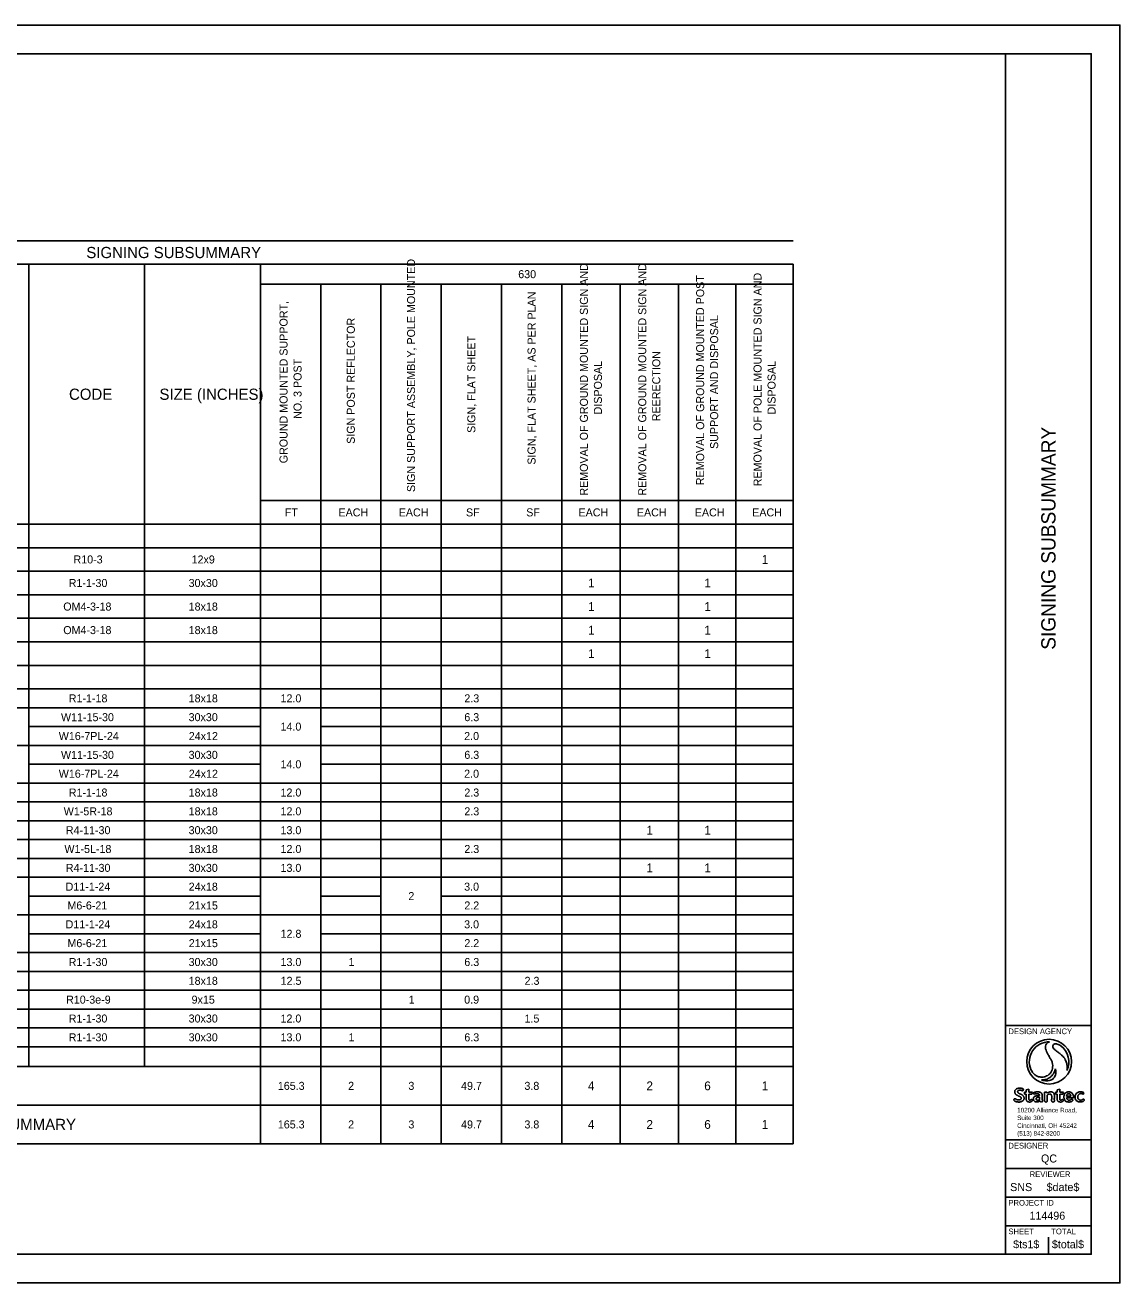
# Model space of a CAD drawing. Extents: x 0 to 34, y 0 to 22.
# Drawn here: x 14.85 to 34, y 0 to 22 of the extents above; entities that cross this region are included whole.
import ezdxf

# ---------------------------------------------------------------- set-up
doc = ezdxf.new("R2010")
doc.units = 0
for name, color, linetype in [('Default', 7, 'Continuous'), ('SH_Border', 7, 'Continuous'), ('SH_Cut_Line', 7, 'Continuous'), ('SH_Data', 7, 'Continuous'), ('SH_Text', 7, 'Continuous')]:
    doc.layers.add(name, color=color, linetype=linetype)

msp = doc.modelspace()

# ---------------------------------------------------------------- linework, layer by layer
at = {"layer": 'Default'}
for p, q in [((32, 11), (32, 21.5)), ((32, 0.5), (32, 11))]:
    msp.add_line(p, q, dxfattribs=at)
at = {"layer": 'SH_Border'}
for p, q in [((32, 0.5), (32, 21.5)), ((32, 4.5), (33.5, 4.5)), ((32, 2.5), (33.5, 2.5)), ((32, 2), (33.5, 2)), ((32, 1.5), (33.5, 1.5)), ((32, 1), (33.5, 1))]:
    msp.add_line(p, q, dxfattribs=at)
msp.add_lwpolyline([(1.5, 21.5), (33.5, 21.5), (33.5, 0.5), (1.5, 0.5)], close=True, dxfattribs=at)
at = {"layer": 'SH_Cut_Line'}
msp.add_lwpolyline([(0, 0), (34, 0), (34, 22), (0, 22)], close=True, dxfattribs=at)
at = {"layer": 'SH_Data'}
for p, q in [((6.265, 18.229), (28.286, 18.229)), ((6.265, 17.817), (28.286, 17.817)), ((14.912, 17.817), (14.912, 3.784)), ((16.938, 17.817), (16.938, 3.784)), ((18.964, 17.817), (18.964, 2.434)), ((28.286, 17.817), (28.286, 2.434)), ((18.964, 17.471), (28.286, 17.471)), ((20.018, 17.471), (20.018, 2.434)), ((21.072, 17.471), (21.072, 2.434)), ((22.126, 17.471), (22.126, 2.434)), ((23.18, 17.471), (23.18, 2.434)), ((24.234, 17.471), (24.234, 2.434)), ((25.256, 17.471), (25.256, 2.434)), ((26.277, 17.471), (26.277, 2.434)), ((27.281, 17.471), (27.281, 2.434)), ((18.964, 13.683), (28.286, 13.683)), ((6.265, 13.271), (28.286, 13.271)), ((6.265, 12.859), (28.286, 12.859)), ((6.265, 12.448), (28.286, 12.448)), ((6.265, 12.036), (28.286, 12.036)), ((6.265, 11.624), (28.286, 11.624)), ((6.265, 11.212), (28.286, 11.212)), ((6.265, 10.801), (28.286, 10.801)), ((6.265, 10.389), (28.286, 10.389)), ((6.265, 10.059), (28.286, 10.059)), ((14.912, 9.73), (18.964, 9.73)), ((20.018, 9.73), (28.286, 9.73)), ((6.265, 9.401), (28.286, 9.401)), ((14.912, 9.071), (18.964, 9.071)), ((20.018, 9.071), (28.286, 9.071)), ((6.265, 8.742), (28.286, 8.742)), ((6.265, 8.412), (28.286, 8.412)), ((6.265, 8.083), (28.286, 8.083)), ((6.265, 7.754), (28.286, 7.754)), ((6.265, 7.424), (28.286, 7.424)), ((6.265, 7.095), (28.286, 7.095)), ((14.912, 6.765), (18.964, 6.765)), ((20.018, 6.765), (21.072, 6.765)), ((22.126, 6.765), (28.286, 6.765)), ((6.265, 6.436), (28.286, 6.436)), ((14.912, 6.106), (18.964, 6.106)), ((20.018, 6.106), (28.286, 6.106)), ((6.265, 5.777), (28.286, 5.777)), ((6.265, 5.448), (28.286, 5.448)), ((6.265, 5.118), (28.286, 5.118)), ((6.265, 4.789), (28.286, 4.789)), ((6.265, 4.459), (28.286, 4.459)), ((6.265, 4.13), (28.286, 4.13)), ((6.265, 3.784), (28.286, 3.784)), ((32.75, 3.5), (32.75, 3.5)), ((6.265, 3.109), (28.286, 3.109)), ((6.265, 2.434), (28.286, 2.434)), ((32.375, 0.675), (32.375, 0.675)), ((32.75, 0.5), (32.75, 0.8))]:
    msp.add_line(p, q, dxfattribs=at)
at = {"layer": 'SH_Text'}
for p, q in [((32.302, 3.358), (32.314, 3.392)), ((32.362, 3.336), (32.331, 3.336)), ((32.331, 3.336), (32.331, 3.303)), ((32.331, 3.303), (32.362, 3.303)), ((32.409, 3.389), (32.362, 3.376)), ((32.362, 3.376), (32.362, 3.336)), ((32.409, 3.336), (32.409, 3.389)), ((32.472, 3.336), (32.409, 3.336)), ((32.409, 3.219), (32.409, 3.303)), ((32.409, 3.303), (32.46, 3.303)), ((32.46, 3.303), (32.472, 3.336)), ((32.492, 3.325), (32.506, 3.297)), ((32.725, 3.337), (32.684, 3.337)), ((32.684, 3.337), (32.684, 3.184)), ((32.728, 3.317), (32.725, 3.337)), ((32.903, 3.336), (32.873, 3.336)), ((32.873, 3.336), (32.873, 3.303)), ((32.873, 3.303), (32.904, 3.303)), ((32.951, 3.389), (32.903, 3.376)), ((32.903, 3.376), (32.903, 3.336)), ((32.95, 3.219), (32.951, 3.303)), ((32.951, 3.336), (32.951, 3.389)), ((33.013, 3.336), (32.951, 3.336)), ((32.951, 3.303), (33.002, 3.303)), ((33.002, 3.303), (33.013, 3.336)), ((33.359, 3.296), (33.37, 3.327)), ((32.596, 3.247), (32.596, 3.209)), ((32.731, 3.184), (32.731, 3.285)), ((33.141, 3.265), (33.068, 3.265)), ((33.068, 3.236), (33.19, 3.236))]:
    msp.add_line(p, q, dxfattribs=at)
for points in [[(32.769, 4.215), (32.769, 4.215)], [(32.968, 4.147), (32.968, 4.147)]]:
    msp.add_lwpolyline(points, dxfattribs=at)
msp.add_circle((32.762, 3.869), 0.392, dxfattribs=at)
for start, end in [(88.7666, 203.6845), (88.7601, 88.7666), (333.7815, 53.4326), (247.1184, 251.458)]:
    msp.add_arc((32.762, 3.869), 0.346, start, end, dxfattribs=at)
for points, degree in [([(32.769, 4.215), (32.761, 4.213), (32.741, 4.209), (32.715, 4.183), (32.696, 4.14), (32.699, 4.091), (32.716, 4.045), (32.742, 3.999), (32.768, 3.949), (32.798, 3.902), (32.819, 3.854), (32.828, 3.802), (32.822, 3.749), (32.807, 3.702), (32.777, 3.658), (32.739, 3.627), (32.698, 3.609), (32.661, 3.597), (32.62, 3.597), (32.575, 3.604), (32.53, 3.624), (32.482, 3.665), (32.459, 3.705), (32.445, 3.73)], 3), ([(32.769, 4.215), (32.769, 4.215), (32.769, 4.215), (32.769, 4.215)], 2), ([(33.072, 3.716), (33.075, 3.728), (33.08, 3.751), (33.079, 3.788), (33.076, 3.82), (33.066, 3.85), (33.055, 3.884), (33.036, 3.922), (33.008, 3.957), (32.971, 3.994), (32.926, 4.027), (32.879, 4.065), (32.841, 4.093), (32.828, 4.127), (32.828, 4.152), (32.841, 4.169), (32.857, 4.181), (32.879, 4.183), (32.905, 4.178), (32.936, 4.165), (32.957, 4.153), (32.968, 4.147)], 3), ([(32.627, 3.55), (32.636, 3.549), (32.656, 3.548), (32.69, 3.554), (32.728, 3.563), (32.763, 3.583), (32.795, 3.606), (32.824, 3.637), (32.849, 3.673), (32.865, 3.71), (32.869, 3.732), (32.872, 3.742)], 3), ([(32.872, 3.742), (32.874, 3.734), (32.881, 3.711), (32.882, 3.674), (32.876, 3.633), (32.855, 3.596), (32.827, 3.562), (32.786, 3.543), (32.742, 3.533), (32.697, 3.532), (32.666, 3.538), (32.652, 3.541)], 3), ([(32.314, 3.392), (32.312, 3.393), (32.302, 3.398), (32.284, 3.402), (32.262, 3.405), (32.242, 3.406), (32.225, 3.404), (32.209, 3.401), (32.193, 3.395), (32.179, 3.385), (32.168, 3.371), (32.162, 3.357), (32.16, 3.344), (32.161, 3.332), (32.163, 3.321), (32.168, 3.311), (32.174, 3.303), (32.181, 3.295), (32.19, 3.288), (32.201, 3.282), (32.214, 3.275), (32.229, 3.268), (32.244, 3.262), (32.256, 3.255), (32.266, 3.248), (32.272, 3.24), (32.274, 3.231), (32.274, 3.223), (32.27, 3.214), (32.263, 3.206), (32.25, 3.2), (32.236, 3.198), (32.219, 3.199), (32.205, 3.202), (32.194, 3.208), (32.184, 3.212), (32.178, 3.218), (32.172, 3.22), (32.166, 3.222), (32.161, 3.222), (32.155, 3.22), (32.15, 3.216), (32.146, 3.209), (32.146, 3.203), (32.147, 3.196), (32.152, 3.189), (32.162, 3.179), (32.181, 3.17), (32.203, 3.164), (32.226, 3.163), (32.245, 3.163), (32.262, 3.165), (32.277, 3.17), (32.293, 3.177), (32.308, 3.189), (32.319, 3.203), (32.324, 3.22), (32.325, 3.236), (32.323, 3.25), (32.317, 3.261), (32.311, 3.273), (32.299, 3.282), (32.286, 3.291), (32.271, 3.298), (32.255, 3.305), (32.239, 3.312), (32.225, 3.32), (32.216, 3.328), (32.212, 3.337), (32.211, 3.345), (32.213, 3.353), (32.219, 3.36), (32.226, 3.365), (32.236, 3.369), (32.248, 3.369), (32.26, 3.369), (32.271, 3.367), (32.282, 3.365), (32.293, 3.362), (32.299, 3.359), (32.302, 3.358)], 3), ([(32.362, 3.303), (32.362, 3.273), (32.362, 3.242), (32.362, 3.207), (32.364, 3.198), (32.367, 3.187), (32.373, 3.179), (32.38, 3.173), (32.387, 3.168), (32.398, 3.164), (32.413, 3.163), (32.429, 3.163), (32.445, 3.165), (32.457, 3.172), (32.466, 3.179), (32.47, 3.187), (32.471, 3.194), (32.469, 3.2), (32.466, 3.204), (32.462, 3.206), (32.458, 3.207), (32.453, 3.207), (32.448, 3.206), (32.444, 3.202), (32.439, 3.199), (32.433, 3.196), (32.427, 3.194), (32.42, 3.195), (32.415, 3.198), (32.41, 3.202), (32.408, 3.21), (32.408, 3.215), (32.409, 3.219)], 3), ([(32.601, 3.185), (32.601, 3.184), (32.601, 3.18), (32.605, 3.174), (32.611, 3.167), (32.621, 3.163), (32.632, 3.163), (32.642, 3.165), (32.646, 3.173), (32.646, 3.181), (32.644, 3.192), (32.641, 3.221), (32.643, 3.252), (32.643, 3.285), (32.639, 3.302), (32.63, 3.316), (32.62, 3.327), (32.604, 3.336), (32.584, 3.341), (32.56, 3.342), (32.536, 3.34), (32.513, 3.335), (32.498, 3.328), (32.492, 3.325)], 3), ([(32.506, 3.297), (32.508, 3.298), (32.515, 3.302), (32.526, 3.305), (32.539, 3.308), (32.551, 3.309), (32.564, 3.309), (32.576, 3.305), (32.586, 3.299), (32.593, 3.291), (32.596, 3.282), (32.596, 3.277), (32.596, 3.275)], 3), ([(32.731, 3.285), (32.732, 3.286), (32.736, 3.289), (32.743, 3.293), (32.754, 3.3), (32.766, 3.304), (32.78, 3.304), (32.792, 3.3), (32.801, 3.291), (32.806, 3.28), (32.808, 3.265), (32.807, 3.244), (32.808, 3.216), (32.806, 3.193), (32.807, 3.177), (32.813, 3.169), (32.822, 3.163), (32.833, 3.163), (32.844, 3.165), (32.853, 3.172), (32.855, 3.184), (32.853, 3.207), (32.854, 3.234), (32.854, 3.264), (32.855, 3.283), (32.852, 3.3), (32.847, 3.311), (32.839, 3.323), (32.825, 3.333), (32.809, 3.341), (32.79, 3.341), (32.772, 3.34), (32.757, 3.335), (32.743, 3.329), (32.734, 3.321), (32.729, 3.318), (32.728, 3.317)], 3), ([(32.904, 3.303), (32.904, 3.273), (32.903, 3.242), (32.904, 3.207), (32.905, 3.198), (32.909, 3.187), (32.915, 3.179), (32.922, 3.173), (32.929, 3.168), (32.94, 3.164), (32.955, 3.163), (32.971, 3.163), (32.987, 3.165), (32.999, 3.172), (33.008, 3.179), (33.012, 3.187), (33.012, 3.194), (33.011, 3.2), (33.008, 3.204), (33.004, 3.206), (33, 3.207), (32.995, 3.207), (32.99, 3.206), (32.986, 3.202), (32.981, 3.199), (32.975, 3.196), (32.969, 3.194), (32.962, 3.195), (32.957, 3.198), (32.952, 3.202), (32.95, 3.21), (32.95, 3.215), (32.95, 3.219)], 3), ([(33.19, 3.236), (33.19, 3.24), (33.19, 3.252), (33.188, 3.271), (33.183, 3.292), (33.173, 3.308), (33.162, 3.322), (33.147, 3.332), (33.129, 3.339), (33.108, 3.341), (33.088, 3.34), (33.069, 3.334), (33.052, 3.325), (33.038, 3.311), (33.028, 3.295), (33.023, 3.277), (33.021, 3.258), (33.021, 3.238), (33.025, 3.22), (33.032, 3.202), (33.043, 3.186), (33.06, 3.174), (33.081, 3.164), (33.106, 3.163), (33.128, 3.163), (33.147, 3.167), (33.162, 3.174), (33.173, 3.184), (33.177, 3.194), (33.175, 3.202), (33.171, 3.209), (33.164, 3.211), (33.158, 3.211), (33.151, 3.209), (33.142, 3.204), (33.132, 3.197), (33.119, 3.195), (33.108, 3.194), (33.096, 3.197), (33.087, 3.204), (33.078, 3.211), (33.072, 3.221), (33.069, 3.23), (33.068, 3.234), (33.068, 3.236)], 3), ([(33.068, 3.265), (33.068, 3.267), (33.068, 3.27), (33.068, 3.278), (33.071, 3.287), (33.076, 3.296), (33.085, 3.304), (33.097, 3.309), (33.11, 3.309), (33.123, 3.305), (33.133, 3.299), (33.138, 3.287), (33.14, 3.276), (33.141, 3.269), (33.141, 3.265)], 3), ([(33.37, 3.327), (33.366, 3.33), (33.356, 3.335), (33.337, 3.34), (33.312, 3.343), (33.287, 3.34), (33.262, 3.332), (33.242, 3.318), (33.227, 3.3), (33.218, 3.278), (33.215, 3.255), (33.216, 3.23), (33.225, 3.209), (33.237, 3.192), (33.254, 3.178), (33.277, 3.167), (33.304, 3.163), (33.329, 3.164), (33.35, 3.17), (33.366, 3.177), (33.377, 3.187), (33.377, 3.197), (33.377, 3.205), (33.372, 3.209), (33.367, 3.212), (33.361, 3.212), (33.354, 3.211), (33.347, 3.205), (33.337, 3.201), (33.327, 3.197), (33.314, 3.196), (33.299, 3.197), (33.285, 3.204), (33.275, 3.215), (33.266, 3.228), (33.264, 3.243), (33.262, 3.257), (33.266, 3.272), (33.271, 3.285), (33.28, 3.296), (33.291, 3.304), (33.304, 3.309), (33.319, 3.31), (33.334, 3.309), (33.348, 3.304), (33.356, 3.299), (33.359, 3.296)], 3), ([(32.596, 3.275), (32.593, 3.275), (32.583, 3.275), (32.566, 3.274), (32.545, 3.273), (32.526, 3.269), (32.508, 3.261), (32.492, 3.248), (32.485, 3.229), (32.486, 3.211), (32.489, 3.196), (32.498, 3.183), (32.512, 3.171), (32.531, 3.164), (32.551, 3.163), (32.57, 3.166), (32.584, 3.171), (32.594, 3.178), (32.598, 3.183), (32.601, 3.185)], 3), ([(32.596, 3.209), (32.595, 3.208), (32.591, 3.205), (32.583, 3.2), (32.571, 3.196), (32.559, 3.195), (32.549, 3.198), (32.541, 3.202), (32.537, 3.208), (32.533, 3.215), (32.533, 3.222), (32.534, 3.229), (32.539, 3.236), (32.546, 3.24), (32.555, 3.244), (32.566, 3.246), (32.578, 3.246), (32.589, 3.247), (32.594, 3.247), (32.596, 3.247)], 3), ([(32.684, 3.184), (32.685, 3.182), (32.686, 3.177), (32.689, 3.17), (32.698, 3.163), (32.71, 3.163), (32.722, 3.164), (32.729, 3.172), (32.731, 3.179), (32.731, 3.182), (32.731, 3.184)], 3)]:
    msp.add_open_spline(points, degree=degree, dxfattribs=at)

# ---------------------------------------------------------------- texts
at = {"layer": 'SH_Data'}
msp.add_text('SIGNING SUBSUMMARY', height=0.25, rotation=90, dxfattribs=at).set_placement((32.875, 11.074))
for s, height, p in [('DESIGN AGENCY', 0.1, (32.05, 4.35)), ('DESIGNER', 0.1, (32.05, 2.35)), ('QC', 0.14, (32.62, 2.105)), ('REVIEWER', 0.1, (32.422, 1.85)), ('SNS', 0.14, (32.081, 1.605)), ('$date$', 0.14, (32.719, 1.605)), ('PROJECT ID', 0.1, (32.05, 1.35)), ('114496', 0.14, (32.419, 1.105)), ('SHEET', 0.1, (32.05, 0.85)), ('TOTAL', 0.1, (32.8, 0.85)), ('$ts1$', 0.14, (32.133, 0.605)), ('$total$', 0.14, (32.811, 0.605))]:
    msp.add_text(s, height=height, dxfattribs=at).set_placement(p)
at = {"layer": 'SH_Text'}
for s, height, p in [('SIGNING SUBSUMMARY', 0.196, (15.917, 17.925)), ('630', 0.14, (23.474, 17.574)), ('CODE', 0.196, (15.614, 15.446)), ('SIZE (INCHES)', 0.196, (17.197, 15.446)), ('FT', 0.14, (19.39, 13.407)), ('EACH', 0.14, (20.329, 13.407)), ('EACH', 0.14, (21.383, 13.407)), ('SF', 0.14, (22.56, 13.407)), ('SF', 0.14, (23.614, 13.407)), ('EACH', 0.14, (24.529, 13.407)), ('EACH', 0.14, (25.55, 13.407)), ('EACH', 0.14, (26.563, 13.407)), ('EACH', 0.14, (27.568, 13.407)), ('R10-3', 0.14, (15.693, 12.584)), ('12x9', 0.14, (17.759, 12.584)), ('1', 0.154, (27.734, 12.577)), ('R1-1-30', 0.14, (15.609, 12.172)), ('30x30', 0.14, (17.707, 12.172)), ('1', 0.154, (24.696, 12.165)), ('1', 0.154, (26.73, 12.165)), ('OM4-3-18', 0.14, (15.514, 11.76)), ('18x18', 0.14, (17.708, 11.76)), ('1', 0.154, (24.696, 11.753)), ('1', 0.154, (26.73, 11.753)), ('OM4-3-18', 0.14, (15.514, 11.348)), ('18x18', 0.14, (17.708, 11.348)), ('1', 0.154, (24.696, 11.341)), ('1', 0.154, (26.73, 11.341)), ('1', 0.154, (24.696, 10.929)), ('1', 0.154, (26.73, 10.929)), ('R1-1-18', 0.14, (15.61, 10.154)), ('18x18', 0.14, (17.708, 10.154)), ('12.0', 0.14, (19.315, 10.154)), ('2.3', 0.14, (22.531, 10.154)), ('W11-15-30', 0.14, (15.474, 9.825)), ('30x30', 0.14, (17.707, 9.825)), ('6.3', 0.14, (22.531, 9.825)), ('14.0', 0.14, (19.315, 9.66)), ('W16-7PL-24', 0.14, (15.435, 9.495)), ('24x12', 0.14, (17.71, 9.495)), ('2.0', 0.14, (22.528, 9.495)), ('W11-15-30', 0.14, (15.474, 9.166)), ('30x30', 0.14, (17.707, 9.166)), ('6.3', 0.14, (22.531, 9.166)), ('14.0', 0.14, (19.315, 9.001)), ('W16-7PL-24', 0.14, (15.435, 8.836)), ('24x12', 0.14, (17.71, 8.836)), ('2.0', 0.14, (22.528, 8.836)), ('R1-1-18', 0.14, (15.61, 8.507)), ('18x18', 0.14, (17.708, 8.507)), ('12.0', 0.14, (19.315, 8.507)), ('2.3', 0.14, (22.531, 8.507)), ('W1-5R-18', 0.14, (15.522, 8.178)), ('18x18', 0.14, (17.708, 8.178)), ('12.0', 0.14, (19.315, 8.178)), ('2.3', 0.14, (22.531, 8.178)), ('R4-11-30', 0.14, (15.559, 7.848)), ('30x30', 0.14, (17.707, 7.848)), ('13.0', 0.14, (19.315, 7.848)), ('1', 0.154, (25.717, 7.841)), ('1', 0.154, (26.73, 7.841)), ('W1-5L-18', 0.14, (15.534, 7.519)), ('18x18', 0.14, (17.708, 7.519)), ('12.0', 0.14, (19.315, 7.519)), ('2.3', 0.14, (22.531, 7.519)), ('R4-11-30', 0.14, (15.559, 7.189)), ('30x30', 0.14, (17.707, 7.189)), ('13.0', 0.14, (19.315, 7.189)), ('1', 0.154, (25.717, 7.182)), ('1', 0.154, (26.73, 7.182)), ('D11-1-24', 0.14, (15.555, 6.86)), ('24x18', 0.14, (17.708, 6.86)), ('2', 0.14, (21.552, 6.695)), ('3.0', 0.14, (22.528, 6.86)), ('M6-6-21', 0.14, (15.587, 6.531)), ('21x15', 0.14, (17.709, 6.531)), ('2.2', 0.14, (22.531, 6.531)), ('D11-1-24', 0.14, (15.555, 6.201)), ('24x18', 0.14, (17.708, 6.201)), ('12.8', 0.14, (19.316, 6.036)), ('3.0', 0.14, (22.528, 6.201)), ('M6-6-21', 0.14, (15.587, 5.872)), ('21x15', 0.14, (17.709, 5.872)), ('2.2', 0.14, (22.531, 5.872)), ('R1-1-30', 0.14, (15.609, 5.542)), ('30x30', 0.14, (17.707, 5.542)), ('13.0', 0.14, (19.315, 5.542)), ('1', 0.14, (20.504, 5.542)), ('6.3', 0.14, (22.531, 5.542)), ('18x18', 0.14, (17.708, 5.213)), ('12.5', 0.14, (19.317, 5.213)), ('2.3', 0.14, (23.585, 5.213)), ('R10-3e-9', 0.14, (15.563, 4.884)), ('9x15', 0.14, (17.759, 4.884)), ('1', 0.14, (21.558, 4.884)), ('0.9', 0.14, (22.529, 4.884)), ('R1-1-30', 0.14, (15.609, 4.554)), ('30x30', 0.14, (17.707, 4.554)), ('12.0', 0.14, (19.315, 4.554)), ('1.5', 0.14, (23.584, 4.554)), ('R1-1-30', 0.14, (15.609, 4.225)), ('30x30', 0.14, (17.707, 4.225)), ('13.0', 0.14, (19.315, 4.225)), ('1', 0.14, (20.504, 4.225)), ('6.3', 0.14, (22.531, 4.225)), ('4', 0.154, (24.693, 3.369)), ('2', 0.154, (25.717, 3.369)), ('6', 0.154, (26.728, 3.369)), ('1', 0.154, (27.734, 3.369)), ('165.3', 0.14, (19.268, 3.376)), ('2', 0.14, (20.498, 3.376)), ('3', 0.14, (21.552, 3.376)), ('49.7', 0.14, (22.474, 3.376)), ('3.8', 0.14, (23.582, 3.376)), ('TOTALS CARRIED TO GENERAL SUMMARY', 0.196, (10.29, 2.673)), ('165.3', 0.14, (19.268, 2.701)), ('2', 0.14, (20.498, 2.701)), ('3', 0.14, (21.552, 2.701)), ('49.7', 0.14, (22.474, 2.701)), ('3.8', 0.14, (23.582, 2.701)), ('4', 0.154, (24.693, 2.694)), ('2', 0.154, (25.717, 2.694)), ('6', 0.154, (26.728, 2.694)), ('1', 0.154, (27.734, 2.694))]:
    msp.add_text(s, height=height, dxfattribs=at).set_placement(p)
for s, height, rotation, p in [('SIGN SUPPORT ASSEMBLY, POLE MOUNTED', 0.14, 90, (21.669, 13.833)), ('REMOVAL OF GROUND MOUNTED SIGN AND ', 0.14, 90, (24.693, 13.77)), ('REMOVAL OF GROUND MOUNTED SIGN AND ', 0.14, 90, (25.714, 13.77)), ('REMOVAL OF GROUND MOUNTED POST ', 0.14, 90, (26.727, 13.954)), ('REMOVAL OF POLE MOUNTED SIGN AND ', 0.14, 90, (27.731, 13.933)), ('SIGN, FLAT SHEET, AS PER PLAN', 0.14, 90, (23.777, 14.312)), ('GROUND MOUNTED SUPPORT,', 0.14, 90, (19.438, 14.336)), ('SIGN POST REFLECTOR', 0.14, 90, (20.615, 14.676)), ('SUPPORT AND DISPOSAL', 0.14, 90, (26.972, 14.587)), ('SIGN, FLAT SHEET', 0.14, 90, (22.723, 14.867)), ('REERECTION', 0.14, 90, (25.959, 15.071)), ('NO. 3 POST', 0.14, 90, (19.683, 15.112)), ('DISPOSAL', 0.14, 90, (24.938, 15.191)), ('DISPOSAL', 0.14, 90, (27.976, 15.191)), ('Suite 300', 0.0795, 360, (32.204, 2.847)), ('10200 Alliance Road,', 0.07948, 360, (32.204, 2.982)), ('Cincinnati, OH 45242', 0.07948, 360, (32.204, 2.711)), ('(513) 842-8200', 0.07948, 360, (32.204, 2.575))]:
    msp.add_text(s, height=height, rotation=rotation, dxfattribs=at).set_placement(p)

doc.saveas('drawing.dxf')
